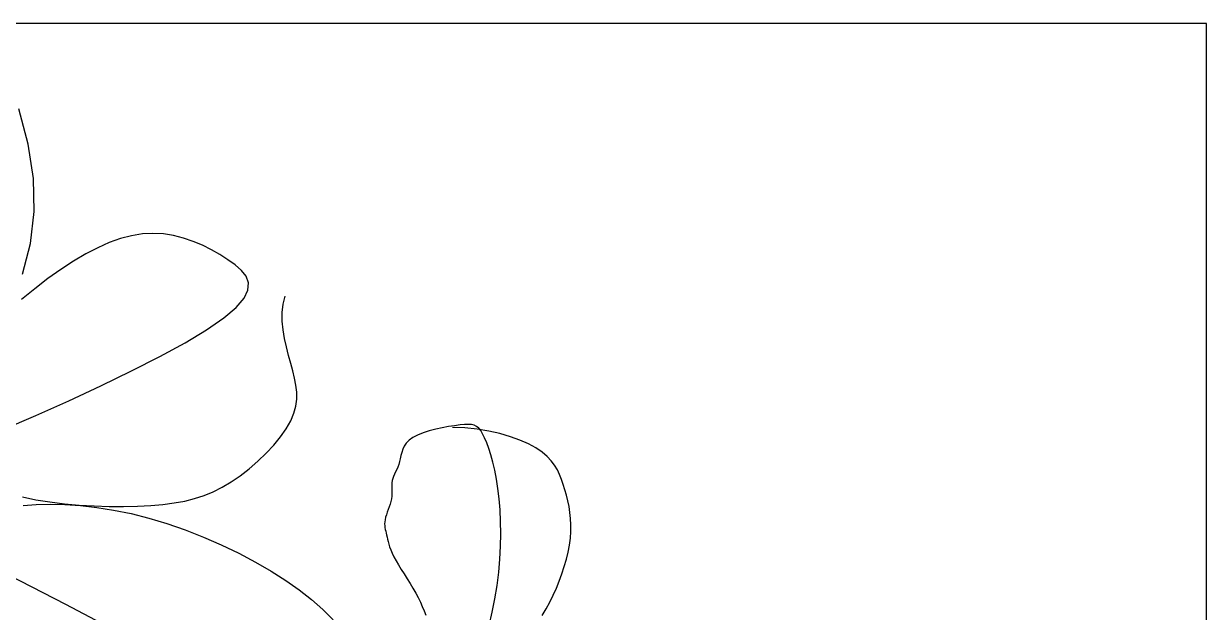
# Model space of a CAD drawing. Header units: metres. Extents: x 10 to 239, y 2 to 253.
# Drawn here: x 101.495 to 105.215, y 60.544 to 62.395 of the extents above; entities that cross this region are included whole.
import ezdxf

# ---------------------------------------------------------------- set-up
doc = ezdxf.new("R2010")
doc.units = ezdxf.units.M
doc.header["$MEASUREMENT"] = 0
doc.layers.add('0marcos', color=10, linetype='Continuous', plot=False)
doc.layers.add('1', color=7, linetype='Continuous')
doc.layers.add('cot200', color=9, linetype='Continuous')
doc.layers.add('bloques ARBOLES', color=7, linetype='Continuous', true_color=0xb8d897)

# ---------------------------------------------------------------- blocks, each defined once
blk = doc.blocks.new('A$C6F4E7DED')
for p, q in [((663.39, 1895.42), (671.25, 1924.76)), ((659.17, 1866.92), (663.39, 1895.42)), ((658.57, 1839.35), (659.17, 1866.92)), ((661.53, 1812.81), (658.57, 1839.35)), ((542.55, 1819.39), (551.04, 1820.73)), ((551.04, 1820.73), (559.7, 1821.2)), ((559.7, 1821.2), (568.51, 1820.71)), ((568.51, 1820.71), (577.47, 1819.26)), ((511.1, 1807.57), (518.51, 1811.27)), ((518.51, 1811.27), (526.24, 1814.55)), ((526.24, 1814.55), (534.27, 1817.29)), ((534.27, 1817.29), (542.55, 1819.39)), ((577.47, 1819.26), (586.63, 1816.87)), ((586.63, 1816.87), (596.01, 1813.54)), ((596.01, 1813.54), (605.63, 1809.3)), ((668.05, 1787.41), (661.53, 1812.81)), ((497.43, 1799.35), (504.06, 1803.56)), ((504.06, 1803.56), (511.1, 1807.57)), ((605.63, 1809.3), (615.52, 1804.17)), ((615.52, 1804.17), (625.71, 1798.15)), ((482.31, 1785.52), (486.11, 1790.44)), ((486.11, 1790.44), (491.31, 1795.01)), ((491.31, 1795.01), (497.43, 1799.35)), ((625.71, 1798.15), (636.24, 1791.27)), ((636.24, 1791.27), (647.07, 1783.57)), ((480.37, 1780.11), (482.31, 1785.52)), ((480.77, 1774.08), (480.37, 1780.11)), ((647.07, 1783.57), (658.06, 1775.15)), ((483.99, 1767.29), (480.77, 1774.08)), ((658.06, 1775.15), (668.98, 1766.13)), ((451.52, 1762.35), (449.89, 1768.95)), ((452.22, 1755.45), (451.52, 1762.35)), ((490.49, 1759.61), (483.99, 1767.29)), ((452.14, 1748.35), (452.22, 1755.45)), ((500.75, 1750.9), (490.49, 1759.61)), ((515.07, 1741.09), (500.75, 1750.9)), ((450.23, 1733.91), (451.43, 1741.13)), ((451.43, 1741.13), (452.14, 1748.35)), ((533.04, 1730.34), (515.07, 1741.09)), ((448.68, 1726.77), (450.23, 1733.91)), ((446.94, 1719.81), (448.68, 1726.77)), ((554.07, 1718.85), (533.04, 1730.34)), ((443.42, 1706.81), (445.13, 1713.14)), ((445.13, 1713.14), (446.94, 1719.81)), ((577.59, 1706.84), (554.07, 1718.85)), ((441.92, 1700.77), (443.42, 1706.81)), ((602.99, 1694.52), (577.59, 1706.84)), ((440.14, 1689.18), (440.79, 1694.92)), ((440.79, 1694.92), (441.92, 1700.77)), ((629.71, 1682.1), (602.99, 1694.52)), ((440.12, 1683.45), (440.14, 1689.18)), ((440.85, 1677.64), (440.12, 1683.45)), ((657.15, 1669.79), (629.71, 1682.1)), ((442.48, 1671.65), (440.85, 1677.64)), ((292.46, 1661.76), (294.71, 1662.3)), ((294.71, 1662.3), (297.37, 1662.47)), ((297.37, 1662.47), (300.55, 1662.32)), ((300.55, 1662.32), (304.36, 1661.93)), ((445.13, 1665.4), (442.48, 1671.65)), ((448.9, 1658.83), (445.13, 1665.4)), ((684.72, 1657.8), (657.15, 1669.79)), ((262.5, 1652.22), (271.13, 1654.77)), ((271.13, 1654.77), (280.38, 1656.9)), ((280.38, 1656.9), (290.13, 1658.52)), ((283.91, 1651.2), (285.59, 1654.56)), ((285.59, 1654.56), (287.19, 1657.24)), ((287.19, 1657.24), (288.8, 1659.29)), ((288.8, 1659.29), (290.52, 1660.78)), ((290.13, 1658.52), (300.28, 1659.55)), ((290.52, 1660.78), (292.46, 1661.76)), ((300.28, 1659.55), (310.73, 1659.92)), ((304.36, 1661.93), (308.83, 1661.33)), ((308.83, 1661.33), (313.83, 1660.54)), ((313.83, 1660.54), (319.15, 1659.55)), ((319.15, 1659.55), (324.59, 1658.37)), ((324.59, 1658.37), (329.96, 1656.98)), ((329.96, 1656.98), (335.04, 1655.38)), ((335.04, 1655.38), (339.65, 1653.57)), ((339.65, 1653.57), (343.57, 1651.54)), ((453.66, 1652.05), (448.9, 1658.83)), ((236.18, 1639.4), (241.34, 1642.84)), ((241.34, 1642.84), (247.5, 1646.17)), ((247.5, 1646.17), (254.59, 1649.32)), ((254.59, 1649.32), (262.5, 1652.22)), ((278.72, 1637.06), (280.44, 1642.44)), ((280.44, 1642.44), (282.18, 1647.16)), ((282.18, 1647.16), (283.91, 1651.2)), ((343.57, 1651.54), (346.68, 1649.31)), ((346.68, 1649.31), (349.03, 1646.9)), ((349.03, 1646.9), (350.76, 1644.36)), ((350.76, 1644.36), (352, 1641.75)), ((459.27, 1645.19), (453.66, 1652.05)), ((465.57, 1638.38), (459.27, 1645.19)), ((228.47, 1632.22), (231.94, 1635.86)), ((231.94, 1635.86), (236.18, 1639.4)), ((277.06, 1631.02), (278.72, 1637.06)), ((352, 1641.75), (352.87, 1639.1)), ((352.87, 1639.1), (353.52, 1636.47)), ((353.52, 1636.47), (354.06, 1633.91)), ((354.06, 1633.91), (354.64, 1631.45)), ((472.41, 1631.78), (465.57, 1638.38)), ((221.54, 1620.66), (223.4, 1624.62)), ((223.4, 1624.62), (225.67, 1628.48)), ((225.67, 1628.48), (228.47, 1632.22)), ((274.08, 1616.99), (275.5, 1624.32)), ((275.5, 1624.32), (277.06, 1631.02)), ((354.64, 1631.45), (355.33, 1629.14)), ((355.33, 1629.14), (356.14, 1626.97)), ((356.14, 1626.97), (357.02, 1624.91)), ((357.02, 1624.91), (357.9, 1622.95)), ((357.9, 1622.95), (358.76, 1621.07)), ((479.63, 1625.52), (472.41, 1631.78)), ((487.07, 1619.74), (479.63, 1625.52)), ((218.55, 1612.36), (219.97, 1616.57)), ((219.97, 1616.57), (221.54, 1620.66)), ((272.85, 1609.01), (274.08, 1616.99)), ((358.76, 1621.07), (359.54, 1619.25)), ((359.54, 1619.25), (360.19, 1617.47)), ((360.19, 1617.47), (360.67, 1615.71)), ((360.67, 1615.71), (360.95, 1613.95)), ((360.95, 1613.95), (361.06, 1612.18)), ((494.57, 1614.58), (487.07, 1619.74)), ((502.03, 1610.13), (494.57, 1614.58)), ((214.74, 1598.95), (215.9, 1603.56)), ((215.9, 1603.56), (217.19, 1608.03)), ((217.19, 1608.03), (218.55, 1612.36)), ((271.83, 1600.42), (272.85, 1609.01)), ((361, 1608.55), (360.95, 1606.67)), ((360.95, 1606.67), (360.95, 1604.74)), ((360.95, 1604.74), (361.06, 1602.73)), ((361.06, 1610.38), (361, 1608.55)), ((361.06, 1612.18), (361.06, 1610.38)), ((509.52, 1606.39), (502.03, 1610.13)), ((517.16, 1603.28), (509.52, 1606.39)), ((525.06, 1600.74), (517.16, 1603.28)), ((212.93, 1589.28), (213.73, 1594.19)), ((213.73, 1594.19), (214.74, 1598.95)), ((271.07, 1591.27), (271.83, 1600.42)), ((361.06, 1602.73), (361.34, 1600.64)), ((361.34, 1600.64), (361.82, 1598.46)), ((361.82, 1598.46), (362.46, 1596.22)), ((362.46, 1596.22), (363.21, 1593.95)), ((363.21, 1593.95), (364.02, 1591.68)), ((533.33, 1598.72), (525.06, 1600.74)), ((542.1, 1597.14), (533.33, 1598.72)), ((551.49, 1595.96), (542.1, 1597.14)), ((561.6, 1595.1), (551.49, 1595.96)), ((572.51, 1594.53), (561.6, 1595.1)), ((584.09, 1594.24), (572.51, 1594.53)), ((596.14, 1594.27), (584.09, 1594.24)), ((606.41, 1593.41), (592.38, 1591.23)), ((608.49, 1594.63), (596.14, 1594.27)), ((619.94, 1594.91), (606.41, 1593.41)), ((620.94, 1595.34), (608.49, 1594.63)), ((632.9, 1595.75), (619.94, 1594.91)), ((633.33, 1596.44), (620.94, 1595.34)), ((645.23, 1596.01), (632.9, 1595.75)), ((645.46, 1597.93), (633.33, 1596.44)), ((656.86, 1595.72), (645.23, 1596.01)), ((657.15, 1599.85), (645.46, 1597.93)), ((667.7, 1594.95), (656.86, 1595.72)), ((668.24, 1602.2), (657.15, 1599.85)), ((212.11, 1578.95), (212.37, 1584.2)), ((212.37, 1584.2), (212.93, 1589.28)), ((270.59, 1581.64), (271.07, 1591.27)), ((364.02, 1591.68), (364.83, 1589.44)), ((364.83, 1589.44), (365.58, 1587.27)), ((365.58, 1587.27), (366.22, 1585.18)), ((366.22, 1585.18), (366.7, 1583.23)), ((563.12, 1584.57), (548.05, 1580.01)), ((577.93, 1588.29), (563.12, 1584.57)), ((592.38, 1591.23), (577.93, 1588.29)), ((212.18, 1573.51), (212.11, 1578.95)), ((270.42, 1571.59), (270.59, 1581.64)), ((366.14, 1573.62), (365.75, 1572.09)), ((366.49, 1575.11), (366.14, 1573.62)), ((366.79, 1576.61), (366.49, 1575.11)), ((366.7, 1583.23), (366.97, 1581.42)), ((366.99, 1578.14), (366.79, 1576.61)), ((366.97, 1581.42), (367.06, 1579.73)), ((367.06, 1579.73), (366.99, 1578.14)), ((532.87, 1574.71), (517.76, 1568.76)), ((548.05, 1580.01), (532.87, 1574.71)), ((212.62, 1567.9), (212.18, 1573.51)), ((213.41, 1562.13), (212.62, 1567.9)), ((270.6, 1561.19), (270.42, 1571.59)), ((364.16, 1565.07), (363.6, 1562.96)), ((364.61, 1567.01), (364.16, 1565.07)), ((364.99, 1568.82), (364.61, 1567.01)), ((365.36, 1570.5), (364.99, 1568.82)), ((365.75, 1572.09), (365.36, 1570.5)), ((517.76, 1568.76), (502.87, 1562.25)), ((214.53, 1556.25), (213.41, 1562.13)), ((215.95, 1550.28), (214.53, 1556.25)), ((271.15, 1550.52), (270.6, 1561.19)), ((360.8, 1555.42), (359.33, 1552.42)), ((361.97, 1558.16), (360.8, 1555.42)), ((362.89, 1560.67), (361.97, 1558.16)), ((363.6, 1562.96), (362.89, 1560.67)), ((488.4, 1555.29), (474.51, 1547.97)), ((502.87, 1562.25), (488.4, 1555.29)), ((723.01, 1559.45), (632.3, 1512.96)), ((217.66, 1544.27), (215.95, 1550.28)), ((219.63, 1538.24), (217.66, 1544.27)), ((272.12, 1539.65), (271.15, 1550.52)), ((355.46, 1545.63), (353.19, 1541.94)), ((357.53, 1549.14), (355.46, 1545.63)), ((359.33, 1552.42), (357.53, 1549.14)), ((474.51, 1547.97), (461.37, 1540.39)), ((221.83, 1532.24), (219.63, 1538.24)), ((273.52, 1528.64), (272.12, 1539.65)), ((350.78, 1538.1), (348.31, 1534.17)), ((353.19, 1541.94), (350.78, 1538.1)), ((461.37, 1540.39), (449.16, 1532.66)), ((224.25, 1526.29), (221.83, 1532.24)), ((226.86, 1520.44), (224.25, 1526.29)), ((275.38, 1517.56), (273.52, 1528.64)), ((343.46, 1526.21), (341.23, 1522.27)), ((345.85, 1530.19), (343.46, 1526.21)), ((348.31, 1534.17), (345.85, 1530.19)), ((438, 1524.82), (427.8, 1516.82)), ((449.16, 1532.66), (438, 1524.82)), ((229.69, 1514.7), (226.86, 1520.44)), ((232.78, 1509.08), (229.69, 1514.7)), ((277.65, 1506.44), (275.38, 1517.56)), ((337.36, 1514.66), (335.7, 1510.97)), ((339.2, 1518.43), (337.36, 1514.66)), ((341.23, 1522.27), (339.2, 1518.43)), ((427.8, 1516.82), (418.44, 1508.56)), ((236.15, 1503.6), (232.78, 1509.08)), ((280.26, 1495.31), (277.65, 1506.44)), ((334.19, 1507.33), (332.8, 1503.74)), ((335.7, 1510.97), (334.19, 1507.33)), ((418.44, 1508.56), (409.77, 1499.92)), ((632.3, 1512.96), (557.92, 1473.89))]:
    blk.add_line(p, q)
blk = doc.blocks.new('asddsd')
at = {"layer": 'bloques ARBOLES', "xscale": -0.00378276582045174, "yscale": 0.00378276582045174, "zscale": 0.00378276582045174}
blk.add_blockref('A$C6F4E7DED', (85.3903, 45.5439, 1.2423), dxfattribs=at)

msp = doc.modelspace()

# ---------------------------------------------------------------- linework, layer by layer
at = {"layer": '0marcos'}
msp.add_lwpolyline([(18.38943, 8.17099), (105.215, 8.17099), (105.215, 62.39456), (18.38943, 62.39456)], close=True, dxfattribs=at)
at = {"layer": 'cot200'}
for points, knots in [([(105.215, 34.10371), (103.29078, 34.12742), (101.5175, 34.52126), (99.89572, 35.28658), (99.01349, 35.70291), (98.17608, 36.22917), (97.3836, 36.86557), (94.26818, 39.36743), (91.84697, 43.57158), (90.12537, 49.4912), (89.99638, 49.9347), (89.87133, 50.38782), (89.75033, 50.85097), (88.88037, 54.18111), (88.22034, 58.02966), (87.76942, 62.39456)], [2.7323709, 2.7323709, 2.7323709, 2.7323709, 2.9382831, 2.9382831, 2.9382831, 3.0502975, 3.0502975, 3.0502975, 3.4906512, 3.4906512, 3.4906512, 3.5236424, 3.5236424, 3.5236424, 3.7608538, 3.7608538, 3.7608538, 3.7608538]), ([(105.215, 38.77893), (103.21805, 39.64315), (101.44463, 41.05548), (99.89572, 43.01834), (98.29825, 45.04274), (96.93959, 47.65274), (95.82084, 50.85097), (94.68617, 54.09467), (93.79828, 57.94346), (93.15601, 62.39456)], [2.92332982, 2.92332982, 2.92332982, 2.92332982, 3.17348293, 3.17348293, 3.17348293, 3.43147912, 3.43147912, 3.43147912, 3.69314249, 3.69314249, 3.69314249, 3.69314249])]:
    msp.add_open_spline(points, degree=3, knots=knots, dxfattribs=at)

# ---------------------------------------------------------------- block references
at = {"layer": '1', "lineweight": 0}
msp.add_blockref('asddsd', (18.62841, 9.30206), dxfattribs=at)

doc.saveas('drawing.dxf')
